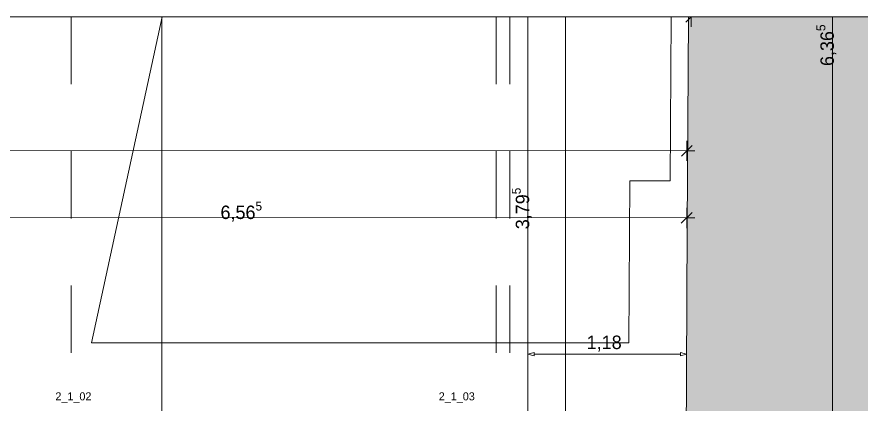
# Model space of a CAD drawing. Header units: metres. Extents: x -3 to 205, y -18 to 45.
# Drawn here: x 46.32 to 52.6, y -0.89 to 2 of the extents above; entities that cross this region are included whole.
import ezdxf

# ---------------------------------------------------------------- set-up
doc = ezdxf.new("R2010")
doc.units = ezdxf.units.M
doc.header["$MEASUREMENT"] = 0
doc.linetypes.add('Untersicht', pattern=[0.001, 0.0005, -0.0005])
for name, color, linetype in [('1._1.Stock  PP STG2_4_000 Achsraster', 7, 'Continuous'), ('1._1.Stock  PP STG2_4_110 Wand Aussen', 7, 'Continuous'), ('1._1.Stock  PP STG2_4_420 Rampe', 7, 'Continuous'), ('1._1.Stock  PP STG2_4_725 Nachbarbebauung', 7, 'Continuous'), ('1._1.Stock  PP STG2_4_851 Marker Schnitt', 7, 'Continuous'), ('1._1.Stock  PP STG2_4_950 Polierplan Bemaßung', 7, 'Continuous'), ('1._1.Stock  PP STG2_4_970 Brandschutz', 7, 'Continuous'), ('1._1.Stock  PP STG2_4_Neubau_840 Baulinien', 7, 'Continuous')]:
    doc.layers.add(name, color=color, linetype=linetype)
doc.styles.add('ERSTELLTER_STIL_2', font='')
doc.styles.get('ERSTELLTER_STIL_2').set_extended_font_data('Eurostile')
doc.linetypes.add('Grenze Grundstück', pattern='A,0,[1,415_260415_PP_VA_1_4 1 St1.Shx,S=0.00031746,R=0,X=0,Y=0],-0.04,0', length=0.04)

msp = doc.modelspace()

# ---------------------------------------------------------------- hatches: boundary and pattern name
at = {"layer": '1._1.Stock  PP STG2_4_725 Nachbarbebauung', "linetype": 'Continuous', "lineweight": 0, "true_color": 0x1f1f1f}
msp.add_hatch(color=250, dxfattribs=at).paths.add_polyline_path([(51.3035, 0.426), (51.2486, -11.3318), (56.3775, -10.3991), (56.3775, 1.9963), (51.314, 1.9963)])

# ---------------------------------------------------------------- linework, layer by layer
at = {"layer": '1._1.Stock  PP STG2_4_000 Achsraster', "color": 5, "linetype": 'Continuous', "lineweight": 0, "ltscale": 1000}
for p, q in [((30.9, 1.9963), (53.4, 1.9963)), ((47.4, 1.9963), (47.4, -16.0037)), ((50.4, 1.9963), (50.4, -16.0037))]:
    msp.add_line(p, q, dxfattribs=at)
at = {"layer": '1._1.Stock  PP STG2_4_420 Rampe', "color": 8, "linetype": 'Continuous', "lineweight": 13, "ltscale": 1000, "flags": 128}
for points in [[(46.8762, -0.4311), (47.4019, 1.9963)], [(51.1857, 1.9963), (51.1778, 0.7749)], [(50.8779, 0.7768), (50.8701, -0.4311)], [(51.1778, 0.7749), (50.8779, 0.7768)], [(50.8701, -0.4311), (46.8762, -0.4311)]]:
    msp.add_lwpolyline(points, dxfattribs=at)
at = {"layer": '1._1.Stock  PP STG2_4_725 Nachbarbebauung', "color": 8, "linetype": 'Continuous', "lineweight": 13, "ltscale": 1000, "flags": 128}
msp.add_lwpolyline([(51.314, 1.9963), (51.3035, 0.426), (51.2486, -11.3318), (56.3775, -10.3991)], dxfattribs=at)
at = {"layer": '1._1.Stock  PP STG2_4_851 Marker Schnitt', "color": 7, "linetype": 'Untersicht', "lineweight": 13, "ltscale": 1000}
for p, q in [((46.725, 1.9963), (46.725, -15.6487)), ((49.8851, 1.9963), (49.8851, -15.6487)), ((49.9851, 1.9963), (49.9851, -15.7421))]:
    msp.add_line(p, q, dxfattribs=at)
at = {"layer": '1._1.Stock  PP STG2_4_950 Polierplan Bemaßung', "color": 1, "linetype": 'Continuous', "lineweight": 13, "ltscale": 1000, "true_color": 0xfb0106}
for p, q in [((32.455, 1.9963), (51.335, 1.9963)), ((51.295, 1.9563), (51.335, 1.9963)), ((51.335, 1.9963), (51.395, 1.9963)), ((51.335, 1.9213), (51.335, 1.9963)), ((52.385, 1.9963), (52.385, -1.3687)), ((51.3012, 0.9244), (51.3012, 1.0744)), ((32.4662, 1.0087), (51.3012, 0.9994)), ((51.2612, 0.9594), (51.3412, 1.0393)), ((51.3012, 0.9994), (51.3612, 0.9993)), ((51.3009, 0.4244), (51.301, 0.5744)), ((44.736, 0.5026), (51.301, 0.4994)), ((51.2609, 0.4594), (51.341, 0.5393)), ((51.301, 0.4994), (51.361, 0.4993))]:
    msp.add_line(p, q, dxfattribs=at)
at = {"layer": '1._1.Stock  PP STG2_4_950 Polierplan Bemaßung', "color": 6, "linetype": 'Continuous', "lineweight": 13, "ltscale": 1000, "true_color": 0xfb02fe}
msp.add_line((50.1206, -1.2987), (50.1206, 1.9963), dxfattribs=at)
at = {"layer": '1._1.Stock  PP STG2_4_970 Brandschutz', "color": 16, "linetype": 'Continuous', "lineweight": 13, "ltscale": 1000, "true_color": 0x7e0000}
for p, q in [((50.1204, -0.5606), (50.1204, -0.47)), ((51.3004, -0.5606), (51.3004, -0.47)), ((50.1204, -0.5153), (50.1671, -0.5028)), ((50.1204, -0.5153), (50.1671, -0.5278)), ((50.1671, -0.5028), (50.1671, -0.5278)), ((50.1671, -0.5153), (51.2538, -0.5153)), ((51.2538, -0.5278), (51.2538, -0.5028)), ((51.3004, -0.5153), (51.2538, -0.5028)), ((51.3004, -0.5153), (51.2538, -0.5278))]:
    msp.add_line(p, q, dxfattribs=at)
at = {"layer": '1._1.Stock  PP STG2_4_Neubau_840 Baulinien', "color": 76, "linetype": 'Grenze Grundstück', "lineweight": 13, "ltscale": 1000, "true_color": 0x3f7f02, "flags": 128}
msp.add_lwpolyline([(51.314, 1.9963), (51.3035, 0.426), (51.2486, -11.3318), (32.4665, -14.0306), (32.4591, 1.9963)], dxfattribs=at)

# ---------------------------------------------------------------- texts
at = {"layer": '1._1.Stock  PP STG2_4_110 Wand Aussen', "color": 7, "linetype": 'Continuous', "lineweight": 13, "char_height": 0.06, "attachment_point": 9, "style": 'ERSTELLTER_STIL_2'}
for s, insert in [('\\A1;{\\pqr;\\pt0;\\fEurostile|b0|i0|c0|p0;\\W1.000000;2_1_02}', (46.8754, -0.8761)), ('\\A1;{\\pqr;\\pt0;\\fEurostile|b0|i0|c0|p0;\\W1.000000;2_1_03}', (49.7254, -0.8761))]:
    msp.add_mtext(s, dxfattribs=dict(at, insert=insert))
at = {"layer": '1._1.Stock  PP STG2_4_950 Polierplan Bemaßung', "color": 1, "linetype": 'Continuous', "lineweight": 13, "true_color": 0xfb0106, "char_height": 0.1, "attachment_point": 7, "style": 'ERSTELLTER_STIL_2'}
for s, insert, rotation in [('\\A1;{\\pql;\\fEurostile|b0|i0|c0|p0;\\W1.000000;6,36\\fEurostile|b0|i0|c0|p0;\\W1.000000;\\A1{\\H.66x;\\S5^  ;}}', (52.424, 1.6302), 90), ('\\A1;{\\pql;\\fEurostile|b0|i0|c0|p0;\\W1.000000;6,56\\fEurostile|b0|i0|c0|p0;\\W1.000000;\\A1{\\H.66x;\\S5^  ;}}', (47.8349, 0.4621), 359.97169)]:
    msp.add_mtext(s, dxfattribs=dict(at, insert=insert, rotation=rotation))
at = {"layer": '1._1.Stock  PP STG2_4_950 Polierplan Bemaßung', "color": 6, "linetype": 'Continuous', "lineweight": 13, "true_color": 0xfb02fe, "insert": (50.1595, 0.4152), "char_height": 0.1, "attachment_point": 7, "rotation": 90, "style": 'ERSTELLTER_STIL_2'}
msp.add_mtext('\\A1;{\\pql;\\fEurostile|b0|i0|c0|p0;\\W1.000000;3,79\\fEurostile|b0|i0|c0|p0;\\W1.000000;\\A1{\\H.66x;\\S5^  ;}}', dxfattribs=at)
at = {"layer": '1._1.Stock  PP STG2_4_970 Brandschutz', "color": 16, "linetype": 'Continuous', "lineweight": 13, "true_color": 0x7e0000, "insert": (50.5573, -0.4953), "char_height": 0.1, "width": 0.306373, "attachment_point": 7, "style": 'ERSTELLTER_STIL_2'}
msp.add_mtext('\\A1;{\\pql;\\fEurostile|b0|i0|c0|p0;\\W1.000000;1,18}', dxfattribs=at)

doc.saveas('drawing.dxf')
